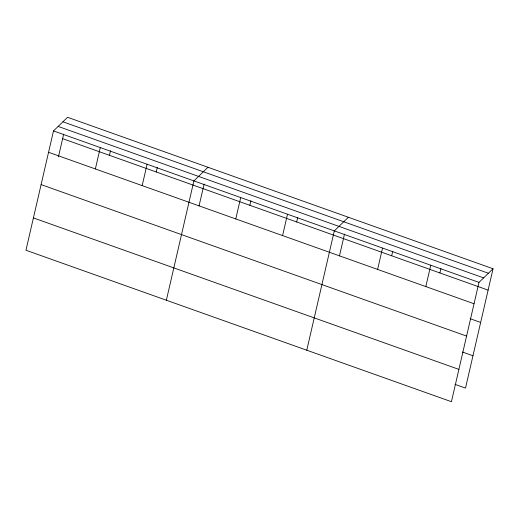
<?xml version="1.0" encoding="UTF-8"?>
<svg xmlns="http://www.w3.org/2000/svg" width="519" height="519" viewBox="0 0 519 519"><rect width="100%" height="100%" fill="white"/><g stroke="black" fill="none" stroke-linecap="round" stroke-linejoin="round"><path stroke-width="0.78" d="M53.496 130.918L25.95 250.242L451.433 401.706L478.979 282.388L493.05 268.758L67.567 117.294L53.496 130.918L478.979 282.388M58.452 156.79L63.694 134.077M95.366 168.947L100.303 147.584M109.438 155.317L110.495 150.744M142.174 185.607L147.104 164.244M156.245 171.984L157.302 167.403M166.359 300.229L193.905 180.904L207.976 167.274M199.043 205.985L204.103 184.063M235.775 218.934L240.712 197.564M249.847 205.303L250.904 200.723M282.576 235.594L287.513 214.224M296.654 221.963L297.705 217.383M306.768 350.208L334.314 230.89L348.385 217.26M339.452 255.971L344.512 234.05M377.605 269.419L382.535 248.056M391.676 255.789L392.734 251.215M425.827 286.585L430.757 265.222M439.898 272.955L440.955 268.381M493.05 268.758L465.504 388.082L454.955 384.326M62.929 121.79L488.405 273.254M58.141 126.422L483.624 277.886M62.637 138.657L488.12 290.121M48.565 152.288L474.048 303.751M470.104 318.692L480.652 322.448M41.105 184.615L466.581 336.078M462.416 351.999L472.965 355.755M33.411 217.915L458.893 369.385"/></g></svg>
